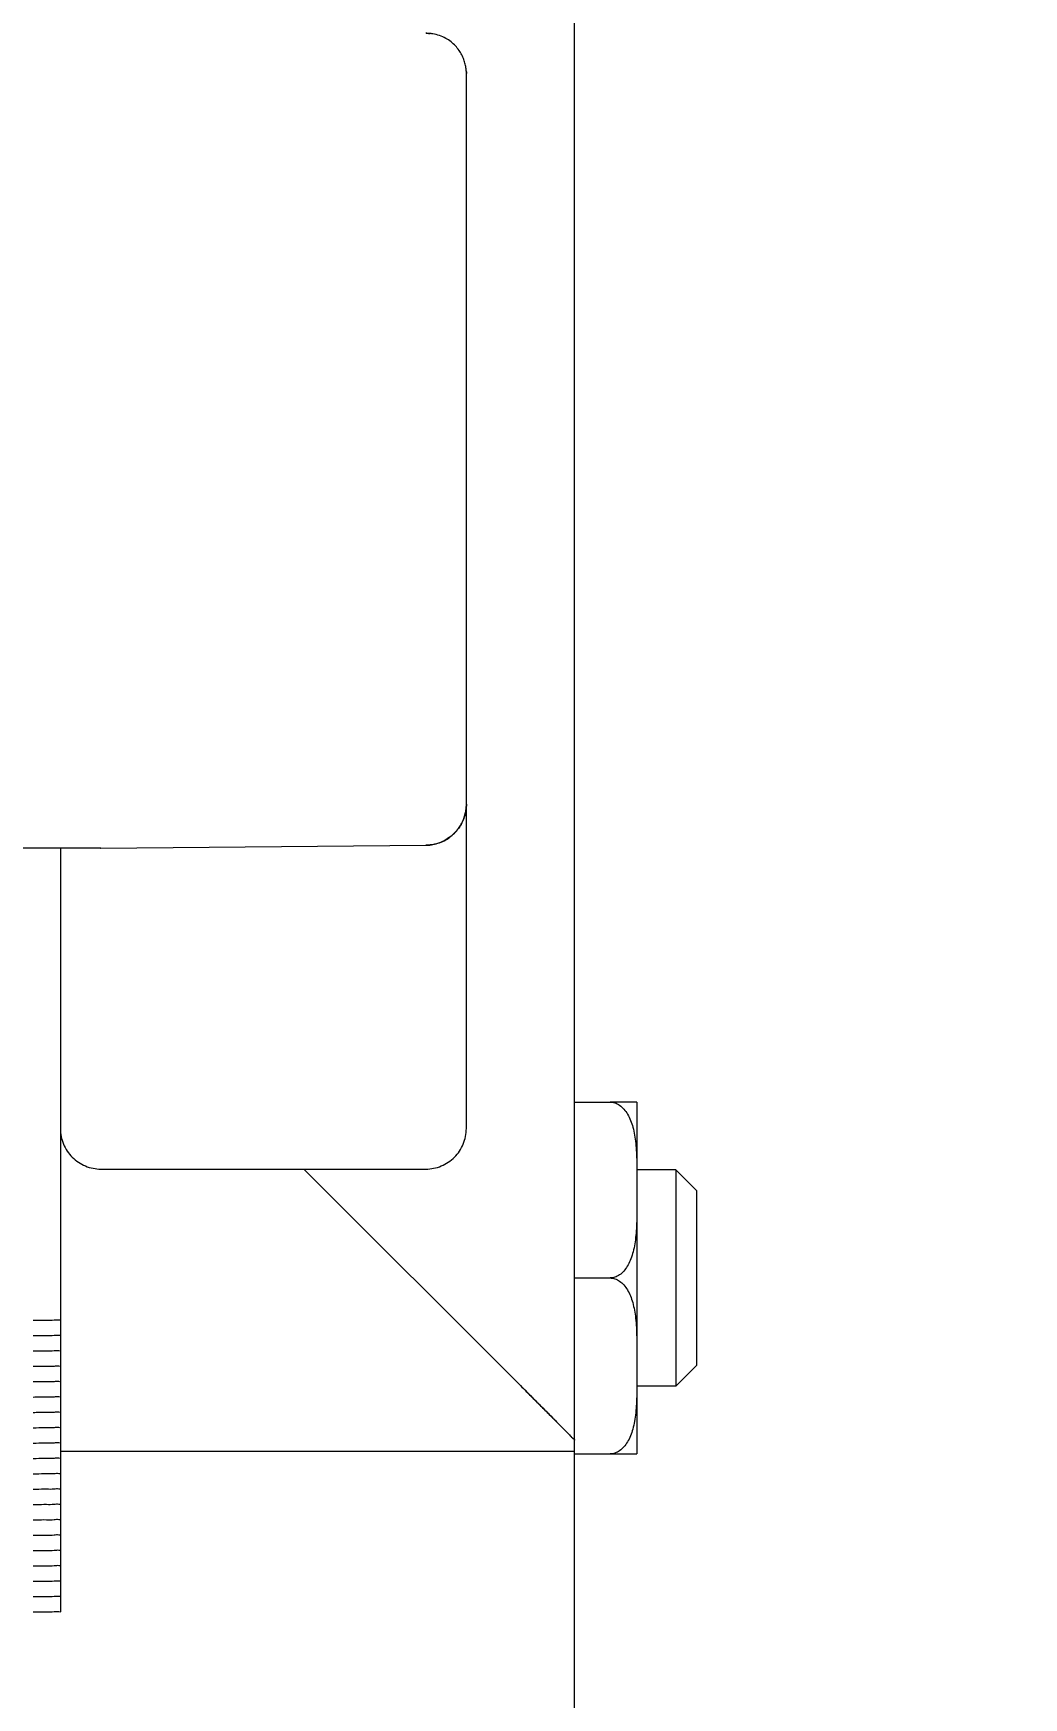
# Model space of a CAD drawing. Extents: x -5598 to 26293, y -3808 to 13850.
# Drawn here: x -620.47 to -616.81, y 2216.08 to 2222.23 of the extents above; entities that cross this region are included whole.
import ezdxf

# ---------------------------------------------------------------- set-up
doc = ezdxf.new("R2010")
doc.units = 0
doc.header["$LTSCALE"] = 100
doc.header["$MEASUREMENT"] = 0
doc.layers.add('AK', color=7, linetype='Continuous', lineweight=15)
for name, color, linetype, lineweight, true_color in [('MAKPA ELEKTRIK', 7, 'Continuous', 30, 0x93039a), ('MAKPA GAZ', 7, 'Continuous', 30, 0x046a38), ('MAKPA SIHHI', 7, 'Continuous', 30, 0x428a93)]:
    doc.layers.add(name, color=color, linetype=linetype, lineweight=lineweight, true_color=true_color)
doc.layers.add('OLCU DIS', color=7, linetype='Continuous')
doc.styles.add('MAKPA TESISAT', font='arial.ttf', dxfattribs={"height": 10})
doc.styles.add('olcu', font='romans.shx', dxfattribs={"width": 0.5})
doc.dimstyles.new('1-200', dxfattribs={"dimtxt": 40, "dimasz": 2, "dimexe": 0, "dimexo": 0, "dimgap": 10, "dimtad": 1, "dimdec": 4, "dimrnd": 0.1, "dimzin": 9, "dimdsep": 46, "dimtxsty": 'olcu', "dimblk1": 'SOL', "dimblk2": 'SAG', "dimsah": 1, "dimcen": 0, "dimse1": 1, "dimse2": 1, "dimclre": 13, "dimadec": 0, "dimazin": 0, "dimtfac": 1, "dimtdec": 4, "dimtix": 1, "dimtmove": 2, "dimatfit": 2, "dimldrblk": 'SOL', "dimfxl": 0, "dimtolj": 1, "dimarcsym": 0})
doc.dimstyles.new('MAKPA TESISAT DIM', dxfattribs={"dimscale": 0.7, "dimtxt": 12, "dimasz": 6, "dimexe": 4, "dimexo": 0, "dimgap": 8, "dimtad": 2, "dimtih": 1, "dimtoh": 1, "dimdec": 0, "dimrnd": 5, "dimzin": 0, "dimdsep": 46, "dimtxsty": 'MAKPA TESISAT', "dimblk1": 'OBLIQUE', "dimblk2": 'OBLIQUE', "dimsah": 1, "dimcen": 0, "dimdle": 3, "dimclrd": 256, "dimclre": 256, "dimclrt": 256, "dimadec": 0, "dimazin": 0, "dimtfac": 1, "dimtdec": 0, "dimtix": 1, "dimtofl": 0, "dimtmove": 2, "dimatfit": 3, "dimldrblk": 'OBLIQUE', "dimfxl": 0, "dimtvp": 7, "dimtolj": 1, "dimtzin": 0, "dimarcsym": 0})

# ---------------------------------------------------------------- blocks, each defined once
blk = doc.blocks.new('SOL')
at = {"color": 0}
for p, q in [((0, 30), (0, -6.962459165720928)), ((7.581908020783771, 0), (-6.967154622002339, 0))]:
    blk.add_line(p, q, dxfattribs=at)
blk.add_circle((0, 0), 3, dxfattribs=at)
blk = doc.blocks.new('SAG')
at = {"color": 0}
for p, q in [((0, -30), (0, 6.962459165720928)), ((7.581908020783771, 0), (-6.967154622002339, 0))]:
    blk.add_line(p, q, dxfattribs=at)
blk.add_circle((0, 0), 3, dxfattribs=at)
blk = doc.blocks.new('*D332')
at = {"layer": 'OLCU DIS', "color": 0, "lineweight": -2, "transparency": 16777216}
blk.add_line((21268, -934.9999999999671), (-2967.999999241584, -934.9999999999671), dxfattribs=at)
at = {"layer": 'OLCU DIS', "color": 0, "lineweight": -2, "transparency": 16777216, "xscale": 2, "yscale": 2, "zscale": 2, "rotation": 180}
blk.add_blockref('SAG', (-2969.999999241584, -934.9999999999671), dxfattribs=at)
at = {"layer": 'OLCU DIS', "color": 0, "lineweight": -2, "transparency": 16777216, "xscale": 2, "yscale": 2, "zscale": 2}
blk.add_blockref('SOL', (21270, -934.9999999999671), dxfattribs=at)
at = {"layer": 'OLCU DIS', "color": 0, "transparency": 16777216, "insert": (9295.637683253217, -904.9999999999671), "char_height": 40, "attachment_point": 5, "style": 'olcu'}
blk.add_mtext('\\A1;24240', dxfattribs=at)
blk = doc.blocks.new('OVEN TROLLEY')
at = {"layer": 'AK'}
for p, q in [((-8.1855e-12, -7.572902669303629), (-7.7307e-12, -74.59823857072041)), ((1.900223840345914, -14.91206985566532), (1.900223840345914, -12.09054497022885)), ((-0.230027096458798, -13.97365665781547), (-0.230027096458798, -12.67350350389029)), ((-8.1855e-12, -12.67350350389029), (-0.230027096458798, -12.67350350389029)), ((1.900223840345914, -12.68402002697121), (0.0001226619506269, -12.68402002697121)), ((-0.4500530148238795, -13.00024199265761), (-0.3733439787370116, -12.92353295657085)), ((-0.3733439787370116, -13.72362720513479), (-0.3733439787370116, -12.92353295657085)), ((-0.3733439787370116, -12.92353295657085), (-0.230027096458798, -12.92353295657085)), ((1.000117810702704, -13.72599967772839), (0.2000235621389947, -12.92593589426246)), ((-0.4500530148238795, -13.64691816904815), (-0.4500530148238795, -13.00024199265761)), ((-8.1855e-12, -13.32358008084122), (-0.1309797885091939, -13.32358008084122)), ((-0.4500530148238795, -13.64691816904815), (-0.3733439787370116, -13.72362720513479)), ((-0.3733439787370116, -13.72362720513479), (-0.230027096458798, -13.7236272051349)), ((1.750206168744623, -13.72599967772839), (0.5500647958870104, -13.72599967772839)), ((0.4000471242857202, -13.87601163702788), (0.4000471242857202, -17.77408500722379)), ((-0.230027096458798, -13.97365665781547), (-0.1310031778839402, -13.97365665781547)), ((-8.1855e-12, -13.97366198581881), (-0.130015315379751, -13.97366471275461)), ((1.750206168744623, -14.91207556783922), (0.5500647958870104, -14.92254864416316)), ((1.750206168744623, -14.91207556783922), (5.200612615669339, -14.91206985566532))]:
    blk.add_line(p, q, dxfattribs=at)
for points, start_tangent, end_tangent in [([(1.900223840345914, -12.09054497022885), (1.906033898253553, -12.09000202388267)], (0, 0.0046677476), (0.0064656572, -0.0012799834)), ([(1.906033898253553, -12.09000202388267), (1.923398279343928, -12.08947483916995), (1.951404437380004, -12.08898934536842), (1.989501993769408, -12.08855441325579), (2.000173123417425, -12.08839238864607)], (0.1044117261000001, -0.0206700224999998), (0.07509559980000001, 0.0008797376000001)), ([(1.900223840345914, -12.14727413348157), (1.906033898253553, -12.14673118704229)], (0, 0.0046677476), (0.0064656572, -0.0012799834)), ([(1.906033898253553, -12.14673118704229), (1.923398279343928, -12.14620400242279), (1.951404437380004, -12.14571850862126), (1.989501993769408, -12.14528357650852), (2.000173123417425, -12.1451215519221)], (0.1044117261000001, -0.0206700224999998), (0.07509559980000001, 0.0008797376000001)), ([(1.900223840345914, -12.2040032967576), (1.906033898253553, -12.20346035029502)], (0, 0.0046677476), (0.0064656572, -0.0012799834)), ([(1.906033898253553, -12.20346035029502), (1.923398279343928, -12.20293316569882), (1.951404437380004, -12.20244767189729), (1.989501993769408, -12.20201273978455), (2.000173123417425, -12.20185071519813)], (0.1044117261000001, -0.0206700224999998), (0.07509559980000001, 0.0008797376000001)), ([(1.900223840345914, -12.26073246003364), (1.906033898253553, -12.26018951357105)], (0, 0.0046677476), (0.0064656572, -0.0012799834)), ([(1.906033898253553, -12.26018951357105), (1.923398279343928, -12.25966232897485), (1.951404437380004, -12.25917683515001), (1.989501993769408, -12.25874190303727), (2.000173123417425, -12.25857987845086)], (0.1044117261000001, -0.0206700224999998), (0.07509559980000001, 0.0008797376000001)), ([(1.900223840345914, -12.31746162316994), (1.906033898253553, -12.31691867682389)], (0, 0.0046677476), (0.0064656572, -0.0012799834)), ([(1.906033898253553, -12.31691867682389), (1.923398279343928, -12.31639149225088), (1.951404437380004, -12.31590599842604), (1.989501993769408, -12.31547106631331), (2.000173123417425, -12.31530904172689)], (0.1044117261000001, -0.0206700224999998), (0.07509559980000001, 0.0008797376000001)), ([(1.900223840345914, -12.37419078644598), (1.906033898253553, -12.37364784009992)], (0, 0.0046677476), (0.0064656572, -0.0012799834)), ([(1.906033898253553, -12.37364784009992), (1.923398279343928, -12.37312065550361), (1.951404437380004, -12.37263516167877), (1.989501993769408, -12.37220022956603), (2.000173123417425, -12.37203820497962)], (0.1044117261000001, -0.0206700224999998), (0.07509559980000001, 0.0008797376000001)), ([(1.900223840345914, -12.43091994969869), (1.906033898253553, -12.43037700337595)], (0, 0.0046677476), (0.0064656572, -0.0012799834)), ([(1.906033898253553, -12.43037700337595), (1.923398279343928, -12.42984981877964), (1.951404437380004, -12.4293643249548), (1.989501993769408, -12.42892939270246), (2.000173123417425, -12.42876736813923)], (0.1044117261000001, -0.0206700224999998), (0.07509559980000001, 0.0008797376000001)), ([(1.900223840345914, -12.48764911297485), (1.906033898253553, -12.48710616662868)], (0, 0.0046677476), (0.0064656572, -0.0012799834)), ([(1.900223840345914, -12.54437827622746), (1.906033898253553, -12.54383532990471)], (0, 0.0046677476), (0.0064656572, -0.0012799834)), ([(1.906033898253553, -12.48710616662868), (1.923398279343928, -12.48657898203237), (1.951404437380004, -12.48609348820753), (1.989501993769408, -12.48565855597849), (2.000173123417425, -12.48549653139207)], (0.1044117261000001, -0.0206700224999998), (0.07509559980000001, 0.0008797376000001)), ([(1.906033898253553, -12.54383532990471), (1.923398279343928, -12.5433081453084), (1.951404437380004, -12.54282265148356), (1.989501993769408, -12.54238771923121), (2.000173123417425, -12.5422256946681)], (0.1044117261000001, -0.0206700224999998), (0.07509559980000001, 0.0008797376000001)), ([(1.900223840345914, -12.60110743950349), (1.906033898253553, -12.60056449315743)], (0, 0.0046677476), (0.0064656572, -0.0012799834)), ([(1.906033898253553, -12.60056449315743), (1.923398279343928, -12.60003730856112), (1.951404437380004, -12.59955181461998), (1.989501993769408, -12.59911688250724), (2.000173123417425, -12.59895485792071)], (0.1044117261000001, -0.0206700224999998), (0.07509559980000001, 0.0008797376000001)), ([(1.900223840345914, -12.65783660275633), (1.906033898253553, -12.65729365643347)], (0, 0.0046677476), (0.0064656572, -0.0012799834)), ([(1.906033898253553, -12.65729365643347), (1.923398279343928, -12.65676647169755), (1.951404437380004, -12.65628097787271), (1.989501993769408, -12.65584604575997), (2.000173123417425, -12.65568402119675)], (0.1044117261000001, -0.0206700224999998), (0.07509559980000001, 0.0008797376000001)), ([(-0.230027096458798, -12.97516736382386), (-0.2299592507151829, -12.93411198599506), (-0.2294976795988077, -12.89531674940372), (-0.2281819682298192, -12.85895965191298), (-0.2255514493640476, -12.82511959105034), (-0.2211891460078732, -12.79377102764556), (-0.2147973670821557, -12.76523496768209), (-0.2061999942025068, -12.7398315438885), (-0.1952441616531359, -12.71774518218592), (-0.1819188204558486, -12.69944123864411), (-0.1663411804670432, -12.68549326400966), (-0.1490538659468257, -12.67667472307812), (-0.131002884470945, -12.67350755626103)], (-5e-16, 0.2750291751), (0.2750173737999999, 0.0025478024000005)), ([(0.2000235621389947, -12.92593589426246), (0.1617734795354409, -12.88765505588389), (0.1257427699665641, -12.85153310695898), (0.0936412927730999, -12.81929033187919), (0.0664674101549281, -12.79193872442704), (0.0444868177678473, -12.769757083885), (0.0274828961387357, -12.7525393118035), (0.0149946199417173, -12.73983157026816), (0.0065103443957923, -12.73112624142084), (-8.1855e-12, -12.72417444415623)], (-0.1607026314000003, 0.1606965122999997), (-4e-16, 0.2272635139999999)), ([(0.2000235621389947, -12.92593589426246), (0.1576298200561723, -12.88350411154101), (0.1182255310973232, -12.8439883509767), (0.0840143511341012, -12.8096075388953), (0.0560646317471765, -12.78144879852186), (0.0344539520601757, -12.75960647667534), (0.018687496198254, -12.74359791028553), (0.0080728982029541, -12.73273791788381), (-8.1855e-12, -12.72417444727614)], (-0.1607024749000003, 0.1606963557999998), (-4e-16, 0.2272632927)), ([(1.900223840345914, -12.71456576603236), (1.906033898253553, -12.71402281968619)], (0, 0.0046677476), (0.0064656572, -0.0012799834)), ([(1.906033898253553, -12.71402281968619), (1.923398279343928, -12.71349563497358), (1.951404437380004, -12.71301014114874), (1.989501993769408, -12.712575209036), (2.000173123417425, -12.71241318444959)], (0.1044117261000001, -0.0206700224999998), (0.07509559980000001, 0.0008797376000001)), ([(1.900223840345914, -12.77129492928509), (1.906033898253553, -12.7707519828225)], (0, 0.0046677476), (0.0064656572, -0.0012799834)), ([(1.906033898253553, -12.7707519828225), (1.923398279343928, -12.77022479822631), (1.951404437380004, -12.76973930440147), (1.989501993769408, -12.76930437231203), (2.000173123417425, -12.76914234772562)], (0.1044117261000001, -0.0206700224999998), (0.07509559980000001, 0.0008797376000001)), ([(1.900223840345914, -12.82802409256112), (1.906033898253553, -12.82748114609853)], (0, 0.0046677476), (0.0064656572, -0.0012799834)), ([(1.906033898253553, -12.82748114609853), (1.923398279343928, -12.82695396150234), (1.951404437380004, -12.8264684676775), (1.989501993769408, -12.82603353558807), (2.000173123417425, -12.82587151097834)], (0.1044117261000001, -0.0206700224999998), (0.07509559980000001, 0.0008797376000001)), ([(1.900223840345914, -12.88475325581385), (1.906033898253553, -12.88421030935136)], (0, 0.0046677476), (0.0064656572, -0.0012799834)), ([(1.906033898253553, -12.88421030935136), (1.923398279343928, -12.88368312475506), (1.951404437380004, -12.88319763093022), (1.989501993769408, -12.88276269884079), (2.000173123417425, -12.88260067425438)], (0.1044117261000001, -0.0206700224999998), (0.07509559980000001, 0.0008797376000001)), ([(1.900223840345914, -12.94148241908988), (1.906033898253553, -12.9409394726274)], (0, 0.0046677476), (0.0064656572, -0.0012799834)), ([(1.906033898253553, -12.9409394726274), (1.923398279343928, -12.9404122880311), (1.951404437380004, -12.93992679422956), (1.989501993769408, -12.93949186211682), (2.000173123417425, -12.93932983753041)], (0.1044117261000001, -0.0206700224999998), (0.07509559980000001, 0.0008797376000001)), ([(-0.4500530148238795, -13.64691816904815, -85.56364321382883), (-0.4500530148238795, -13.64614842863523, -85.5557927933242), (-0.4500530148238795, -13.64537868808259, -85.54794237281953), (-0.4500530148238795, -13.64460894766966, -85.54009195243992), (-0.4500530148238795, -13.64383920723344, -85.5322415319353), (-0.4500530148238795, -13.6430694666808, -85.52439111143065), (-0.4500530148238795, -13.64268459648588, -85.5204659011783), (-0.4500530148238795, -13.64229972626776, -85.51654069092602), (-0.4500530148238795, -13.64191485604965, -85.51261548067369), (-0.4500530148238795, -13.6417224208941, -85.51065287561002), (-0.4500530148238795, -13.64152998585484, -85.50869027054638), (-0.4500530148238795, -13.64133755067598, -85.50672766535773), (-0.4500530148238795, -13.64114511563673, -85.50476506029406), (-0.4500530148238795, -13.6410488980473, -85.50378375769974), (-0.4500530148238795, -13.64095268045787, -85.50280245510541), (-0.4500530148238795, -13.6409045716864, -85.50231180380817), (-0.4500530148238795, -13.64085646286844, -85.50182115263605), (-0.4500530148238795, -13.64080835421339, -85.50133050133893), (-0.4500530148238795, -13.64078429975779, -85.50108517569032), (-0.4500530148238795, -13.64077227258826, -85.50096251286602), (-0.4500530148238795, -13.64076024541862, -85.50083985004173), (-0.4500530148238795, -13.64072462186448, -85.50072185939281), (-0.4500530148238795, -13.64068899840345, -85.50060386874391), (-0.4500530148238795, -13.6406177515048, -85.50036788744605), (-0.4500530148238795, -13.64047525759088, -85.49989592497538), (-0.4500530148238795, -13.64033276367706, -85.49942396237964), (-0.4500530148238795, -13.64019026978644, -85.49895199990897), (-0.4500530148238795, -13.63990528209831, -85.4980080748426), (-0.4500530148238795, -13.63962029427057, -85.49706414977622), (-0.4500530148238795, -13.63905031875481, -85.49517629976847), (-0.4500530148238795, -13.63848034323894, -85.49328844963571), (-0.4500530148238795, -13.63791036760676, -85.49140059950294), (-0.4500530148238795, -13.63734039206758, -85.4895127493702), (-0.4500530148238795, -13.63620044103595, -85.48573704922971), (-0.4500530148238795, -13.6350604898646, -85.4819613489642), (-0.4500530148238795, -13.63392053871655, -85.47818564882367), (-0.4500530148238795, -13.63164063653676, -85.47063424841764), (-0.4500530148238795, -13.62936073433377, -85.46308284801162), (-0.4500530148238795, -13.62822078332533, -85.45930714787112), (-0.4500530148238795, -13.62708083215409, -85.4555314476056), (-0.4500530148238795, -13.62594088112234, -85.45175574746513), (-0.4500530148238795, -13.62537090560659, -85.44986789733234), (-0.4500530148238795, -13.6248009299743, -85.4479800471996), (-0.4500530148238795, -13.62423095443523, -85.44609219719185), (-0.4500530148238795, -13.62366097894266, -85.4442043470591), (-0.4500530148238795, -13.62337599111492, -85.4432604219927), (-0.4500530148238795, -13.62309100328718, -85.44231649692632), (-0.4500530148238795, -13.62294850951298, -85.44184453445565), (-0.4500530148238795, -13.62280601559905, -85.44137257185997), (-0.4500530148238795, -13.62266352168512, -85.44090060938925), (-0.4500530148238795, -13.62259227478648, -85.44066462809143), (-0.4500530148238795, -13.62255665123234, -85.44054663744248), (-0.4500530148238795, -13.62252102777131, -85.44042864679358), (-0.4500530148238795, -13.62246316495589, -85.44031982259943), (-0.4500530148238795, -13.62240530202405, -85.44021099840529), (-0.4500530148238795, -13.62228957639308, -85.43999335001699), (-0.4500530148238795, -13.62205812487514, -85.43955805311538), (-0.4500530148238795, -13.62182667347372, -85.4391227562138), (-0.4500530148238795, -13.62159522197908, -85.43868745943723), (-0.4500530148238795, -13.62113231905971, -85.43781686563405), (-0.4500530148238795, -13.62066941616353, -85.43694627195588), (-0.4500530148238795, -13.61974361046452, -85.43520508447449), (-0.4500530148238795, -13.61881780467229, -85.43346389699315), (-0.4500530148238795, -13.61789199885675, -85.43172270951179), (-0.4500530148238795, -13.61696619304132, -85.42998152215542), (-0.4500530148238795, -13.61511458143366, -85.42649914719269), (-0.4500530148238795, -13.61326296982588, -85.42301677222997), (-0.4500530148238795, -13.61141135833463, -85.41953439739225), (-0.4500530148238795, -13.60770813511919, -85.41256964759181), (-0.4500530148238795, -13.60400491188045, -85.40560489766638), (-0.4500530148238795, -13.6021533003892, -85.40212252282865), (-0.4500530148238795, -13.60030168878154, -85.39864014786592), (-0.4500530148238795, -13.59845007717376, -85.3951577730282), (-0.4500530148238795, -13.59752427135834, -85.39341658554684), (-0.4500530148238795, -13.5965984655661, -85.39167539806549), (-0.4500530148238795, -13.59567265975056, -85.38993421058413), (-0.4500530148238795, -13.59474685407474, -85.38819302310277), (-0.4500530148238795, -13.59428395115537, -85.38732242942459), (-0.4500530148238795, -13.59382104825931, -85.38645183574643), (-0.4500530148238795, -13.59358959674137, -85.38601653884481), (-0.4500530148238795, -13.59335814536314, -85.38558124194321), (-0.4500530148238795, -13.5931266938453, -85.38514594516664), (-0.4500530148238795, -13.59301096821434, -85.38492829665334), (-0.4500530148238795, -13.5929531052825, -85.38481947245918), (-0.4500530148238795, -13.59289524244377, -85.38471064826504), (-0.4500530148238795, -13.59281578807861, -85.38461357408002), (-0.4500530148238795, -13.59273633385317, -85.38451649989499), (-0.4500530148238795, -13.59257742514603, -85.3843223513999), (-0.4500530148238795, -13.5922596079647, -85.38393405465978), (-0.4500530148238795, -13.59194179076007, -85.38354575791965), (-0.4500530148238795, -13.59162397346222, -85.38315746105451), (-0.4500530148238795, -13.59098833895996, -85.38238086744924), (-0.4500530148238795, -13.59035270445747, -85.38160427396902), (-0.4500530148238795, -13.58908143556914, -85.38005108675848), (-0.4500530148238795, -13.58781016656439, -85.37849789954795), (-0.4500530148238795, -13.58653889755953, -85.37694471246243), (-0.4500530148238795, -13.58526762869451, -85.3753915252519), (-0.4500530148238795, -13.58272509068479, -85.37228515095586), (-0.4500530148238795, -13.58018255281502, -85.36917877665984), (-0.4500530148238795, -13.57764001494513, -85.36607240223879), (-0.4500530148238795, -13.57255493904233, -85.35985965364671), (-0.4500530148238795, -13.56746986316284, -85.35364690492959), (-0.4500530148238795, -13.56492732529295, -85.35054053063355), (-0.4500530148238795, -13.56238478730665, -85.34743415633751), (-0.4500530148238795, -13.55984224941358, -85.34432778204147), (-0.4500530148238795, -13.55857098040871, -85.34277459483093), (-0.4500530148238795, -13.55729971142727, -85.34122140762042), (-0.4500530148238795, -13.55602844253883, -85.3396682205349), (-0.4500530148238795, -13.55475717353397, -85.33811503332437), (-0.4500530148238795, -13.55412153903171, -85.33733843971909), (-0.4500530148238795, -13.55348590452922, -85.33656184623884), (-0.4500530148238795, -13.5531680873479, -85.33617354937367), (-0.4500530148238795, -13.55285027016657, -85.33578525263358), (-0.4500530148238795, -13.55253245284552, -85.33539695576845), (-0.4500530148238795, -13.55237354423161, -85.33520280739839), (-0.4500530148238795, -13.55229408988964, -85.33510573321335), (-0.4500530148238795, -13.55221463566408, -85.33500865902833), (-0.4500530148238795, -13.55211939542789, -85.33493042781294), (-0.4500530148238795, -13.55202415521489, -85.33485219659755), (-0.4500530148238795, -13.55183367478901, -85.33469573416677), (-0.4500530148238795, -13.55145271377409, -85.33438280943022), (-0.4500530148238795, -13.5510717528989, -85.33406988456868), (-0.4500530148238795, -13.55069079202371, -85.33375695983213), (-0.4500530148238795, -13.54992887027333, -85.33313111023404), (-0.4500530148238795, -13.54916694852295, -85.33250526063595), (-0.4500530148238795, -13.54764310490577, -85.33125356131471), (-0.4500530148238795, -13.5461192613817, -85.33000186211856), (-0.4500530148238795, -13.54459541776452, -85.32875016292232), (-0.4500530148238795, -13.54307157426376, -85.32749846372616), (-0.4500530148238795, -13.54002388712251, -85.32499506533374), (-0.4500530148238795, -13.53697619998138, -85.32249166694135), (-0.4500530148238795, -13.53392851286344, -85.31998826842396), (-0.4500530148238795, -13.52783313858094, -85.31498147163916), (-0.4500530148238795, -13.52173776434506, -85.30997467472936), (-0.4500530148238795, -13.51869007718051, -85.30747127633697), (-0.4500530148238795, -13.51564239017898, -85.30496787794459), (-0.4500530148238795, -13.51259470303773, -85.30246447942716), (-0.4500530148238795, -13.51107085942055, -85.30121278023098), (-0.4500530148238795, -13.50954701591979, -85.29996108103478), (-0.4500530148238795, -13.50802317230261, -85.29870938183859), (-0.4500530148238795, -13.50649932880196, -85.29745768264239), (-0.4500530148238795, -13.50573740691175, -85.29683183304427), (-0.4500530148238795, -13.50497548516137, -85.29620598344619), (-0.4500530148238795, -13.50459452428617, -85.29589305858462), (-0.4500530148238795, -13.50421356338779, -85.29558013384812), (-0.4500530148238795, -13.50383260253579, -85.29526720898654), (-0.4500530148238795, -13.50364212210991, -85.29511074655576), (-0.4500530148238795, -13.50354688187372, -85.29503251534038), (-0.4500530148238795, -13.50345164163741, -85.29495428412497), (-0.4500530148238795, -13.50334302011185, -85.29489604176422), (-0.4500530148238795, -13.50323439844658, -85.29483779940347), (-0.4500530148238795, -13.50301715534874, -85.29472131468191), (-0.4500530148238795, -13.50258266903688, -85.29448834511383), (-0.4500530148238795, -13.50214818274833, -85.29425537567079), (-0.4500530148238795, -13.50171369643658, -85.29402240610271), (-0.4500530148238795, -13.50084472381275, -85.29355646709158), (-0.4500530148238795, -13.49997575121233, -85.29309052808044), (-0.4500530148238795, -13.49823780610461, -85.29215865005816), (-0.4500530148238795, -13.49649986088047, -85.29122677203586), (-0.4500530148238795, -13.49476191565634, -85.2902948940136), (-0.4500530148238795, -13.4930239705485, -85.28936301599133), (-0.4500530148238795, -13.48954808012354, -85.2874992599468), (-0.4500530148238795, -13.48607218979157, -85.28563550390224), (-0.4500530148238795, -13.48259629945971, -85.28377174785767), (-0.4500530148238795, -13.47564451867947, -85.28004423564356), (-0.4500530148238795, -13.46869273792254, -85.27631672355444), (-0.4500530148238795, -13.46521684759068, -85.2744529675099), (-0.4500530148238795, -13.46174095725871, -85.27258921146534), (-0.4500530148238795, -13.45826506683375, -85.2707254554208), (-0.4500530148238795, -13.45652712170272, -85.26979357739852), (-0.4500530148238795, -13.45478917650178, -85.26886169937623), (-0.4500530148238795, -13.45305123127764, -85.26792982122898), (-0.4500530148238795, -13.45131328616992, -85.26699794320669), (-0.4500530148238795, -13.4504443135462, -85.26653200419557), (-0.4500530148238795, -13.44957534094578, -85.2660660651844), (-0.4500530148238795, -13.44914085463392, -85.26583309574133), (-0.4500530148238795, -13.44870636834526, -85.26560012617327), (-0.4500530148238795, -13.44827188203339, -85.2653671567302), (-0.4500530148238795, -13.44805463893578, -85.26525067188366), (-0.4500530148238795, -13.44794601738681, -85.26519242952288), (-0.4500530148238795, -13.44783739572165, -85.26513418716212), (-0.4500530148238795, -13.44771953021403, -85.2650981520423), (-0.4500530148238795, -13.44760166470655, -85.26506211692248), (-0.4500530148238795, -13.44736593355196, -85.26499004668284), (-0.4500530148238795, -13.44689447126586, -85.26484590620355), (-0.4500530148238795, -13.44642300897976, -85.26470176572425), (-0.4500530148238795, -13.44595154669377, -85.26455762524498), (-0.4500530148238795, -13.4450086222613, -85.26426934428638), (-0.4500530148238795, -13.44406569780551, -85.2639810633278), (-0.4500530148238795, -13.44217984877764, -85.26340450153567), (-0.4500530148238795, -13.44029399977307, -85.26282793961849), (-0.4500530148238795, -13.43840815074509, -85.2622513777013), (-0.4500530148238795, -13.43652230171722, -85.26167481578416), (-0.4500530148238795, -13.43275060368478, -85.26052169194982), (-0.4500530148238795, -13.42897890562892, -85.2593685681155), (-0.4500530148238795, -13.42520720759649, -85.25821544440618), (-0.4500530148238795, -13.4176638116246, -85.25590919673752), (-0.4500530148238795, -13.41012041553631, -85.25360294906888), (-0.4500530148238795, -13.40634871748045, -85.25244982535953), (-0.4500530148238795, -13.40257701944802, -85.2512967015252), (-0.4500530148238795, -13.39880532150857, -85.25014357769088), (-0.4500530148238795, -13.39691947250389, -85.2495670157737), (-0.4500530148238795, -13.39503362347602, -85.24899045385655), (-0.4500530148238795, -13.39314777444815, -85.24841389193938), (-0.4500530148238795, -13.39126192542028, -85.24783733014722), (-0.4500530148238795, -13.39031900087138, -85.24754904918865), (-0.4500530148238795, -13.38937607641571, -85.24726076823005), (-0.4500530148238795, -13.38890461412961, -85.24711662775077), (-0.4500530148238795, -13.38843315184351, -85.24697248727148), (-0.4500530148238795, -13.38796168967383, -85.2468283467922), (-0.4500530148238795, -13.38772595854243, -85.24675627655255), (-0.4500530148238795, -13.38760809289533, -85.24672024143271), (-0.4500530148238795, -13.38749022738784, -85.24668420631289), (-0.4500530148238795, -13.38736540294485, -85.24667174709523), (-0.4500530148238795, -13.38724057836225, -85.24665928800258), (-0.4500530148238795, -13.38699092933677, -85.2466343696923), (-0.4500530148238795, -13.38649163140223, -85.24658453319671), (-0.4500530148238795, -13.38599233332798, -85.24653469657613), (-0.4500530148238795, -13.3854930352536, -85.24648485995554), (-0.4500530148238795, -13.38449443924469, -85.24638518683935), (-0.4500530148238795, -13.38349584323589, -85.24628551372321), (-0.4500530148238795, -13.38149865110176, -85.24608616749082), (-0.4500530148238795, -13.37950145908394, -85.24588682113344), (-0.4500530148238795, -13.37750426697312, -85.24568747490112), (-0.4500530148238795, -13.3755070749321, -85.24548812866874), (-0.4500530148238795, -13.37151269080345, -85.24508943607901), (-0.4500530148238795, -13.36751830662842, -85.24469074361429), (-0.4500530148238795, -13.36352392249978, -85.24429205102459), (-0.4500530148238795, -13.35553515407957, -85.24349466597016), (-0.4500530148238795, -13.34754638575248, -85.24269728091573), (-0.4500530148238795, -13.34355200160064, -85.24229858832604), (-0.4500530148238795, -13.33955761744869, -85.24189989573627), (-0.4500530148238795, -13.33556323332016, -85.24150120327158), (-0.4500530148238795, -13.33356604127914, -85.2413018569142), (-0.4500530148238795, -13.33156884914501, -85.24110251068184), (-0.4500530148238795, -13.32957165701089, -85.24090316444948), (-0.4500530148238795, -13.32757446501637, -85.24070381809213), (-0.4500530148238795, -13.32657586900757, -85.24060414497596), (-0.4500530148238795, -13.32557727285893, -85.24050447185977), (-0.4500530148238795, -13.32507797492439, -85.2404546353642), (-0.4500530148238795, -13.32457867685014, -85.24040479874361), (-0.4500530148238795, -13.32407937879907, -85.24035496212296), (-0.4500530148238795, -13.32382972989001, -85.24033004393769), (-0.4500530148238795, -13.32370490530741, -85.24031758472006), (-0.4500530148238795, -13.32358008084122, -85.24030512562742), (-0.4500530148238795, -13.32345741802135, -85.24031715279419), (-0.4500530148238795, -13.32333475520136, -85.24032917996095), (-0.4500530148238795, -13.3230894295616, -85.24035323441949), (-0.4500530148238795, -13.32259877825856, -85.24040134321154), (-0.4500530148238795, -13.32210812695564, -85.24044945187858), (-0.4500530148238795, -13.32161747567591, -85.24049756067065), (-0.4500530148238795, -13.32063617320966, -85.24059377825479), (-0.4500530148238795, -13.3196548706037, -85.24068999583892), (-0.4500530148238795, -13.3176922655316, -85.24088243088215), (-0.4500530148238795, -13.31572966036617, -85.24107486605038), (-0.4500530148238795, -13.31376705529396, -85.24126730121867), (-0.4500530148238795, -13.31180445008215, -85.2414597362619), (-0.4500530148238795, -13.30787923984462, -85.24184460647338), (-0.4500530148238795, -13.3039540295839, -85.24222947668487), (-0.4500530148238795, -13.30002881946279, -85.24261434702137), (-0.4500530148238795, -13.29217839896455, -85.24338408744434), (-0.4500530148238795, -13.28432797846619, -85.24415382786735), (-0.4500530148238795, -13.28040276820536, -85.24453869807883), (-0.4500530148238795, -13.27647755794464, -85.2449235682903), (-0.4500530148238795, -13.27255234770712, -85.24530843862681), (-0.4500530148238795, -13.27058974263491, -85.24550087367007), (-0.4500530148238795, -13.26862713758601, -85.24569330883831), (-0.4500530148238795, -13.26666453237408, -85.24588574388154), (-0.4500530148238795, -13.26470192730198, -85.2460781790498), (-0.4500530148238795, -13.26372062474252, -85.24617439663392), (-0.4500530148238795, -13.26273932213666, -85.24627061409302), (-0.4500530148238795, -13.26224867083363, -85.2463187228851), (-0.4500530148238795, -13.26175801967042, -85.24636683167716), (-0.4500530148238795, -13.2612673683675, -85.24641494046924), (-0.4500530148238795, -13.26102204272763, -85.24643899492777), (-0.4500530148238795, -13.26089937988433, -85.24645102209452), (-0.4500530148238795, -13.26077671706446, -85.2464630492613), (-0.4500530148238795, -13.2606587264338, -85.24649867270763), (-0.4500530148238795, -13.26054073575653, -85.24653429615395), (-0.4500530148238795, -13.26030475447192, -85.24660554317163), (-0.4500530148238795, -13.25983279199579, -85.24674803708196), (-0.4500530148238795, -13.25936082954285, -85.24689053086728), (-0.4500530148238795, -13.25888886692701, -85.24703302477758), (-0.4500530148238795, -13.25794494188164, -85.24731801259827), (-0.4500530148238795, -13.25700101678956, -85.24760300041892), (-0.4500530148238795, -13.25511316679183, -85.24817297593523), (-0.4500530148238795, -13.25322531665449, -85.24874295145156), (-0.4500530148238795, -13.25133746651704, -85.24931292696786), (-0.4500530148238795, -13.2494496164029, -85.24988290260919), (-0.4500530148238795, -13.24567391626772, -85.2510228536418), (-0.4500530148238795, -13.24189821610935, -85.25216280479944), (-0.4500530148238795, -13.23812251585764, -85.25330275583204), (-0.4500530148238795, -13.23057111544767, -85.2555826580223), (-0.4500530148238795, -13.22301971503771, -85.25786256021254), (-0.4500530148238795, -13.21924401487922, -85.25900251137016), (-0.4500530148238795, -13.21546831462763, -85.26014246240277), (-0.4500530148238795, -13.21169261449245, -85.26128241356041), (-0.4500530148238795, -13.20980476435511, -85.26185238907672), (-0.4500530148238795, -13.20791691421766, -85.26242236459302), (-0.4500530148238795, -13.20602906421993, -85.26299234023435), (-0.4500530148238795, -13.20414121408248, -85.26356231575066), (-0.4500530148238795, -13.20319728903712, -85.26384730357132), (-0.4500530148238795, -13.20225336394514, -85.26413229126696), (-0.4500530148238795, -13.20178140146891, -85.26427478517729), (-0.4500530148238795, -13.20130943889967, -85.26441727908764), (-0.4500530148238795, -13.20083747642343, -85.26455977299796), (-0.4500530148238795, -13.20060149511562, -85.26463101989063), (-0.4500530148238795, -13.20048350448496, -85.26466664333694), (-0.4500530148238795, -13.20036551380758, -85.26470226678329), (-0.4500530148238795, -13.20025668962626, -85.26476012972437), (-0.4500530148238795, -13.20014786544493, -85.2648179925404), (-0.4500530148238795, -13.19993021705886, -85.26493371829753), (-0.4500530148238795, -13.19949492012392, -85.26516516968677), (-0.4500530148238795, -13.19905962323537, -85.26539662120105), (-0.4500530148238795, -13.19862432646334, -85.26562807259026), (-0.4500530148238795, -13.19775373266316, -85.26609097549377), (-0.4500530148238795, -13.19688313897927, -85.26655387839722), (-0.4500530148238795, -13.19514195149531, -85.26747968420426), (-0.4500530148238795, -13.19340076401136, -85.2684054900112), (-0.4500530148238795, -13.19165957655059, -85.26933129581823), (-0.4500530148238795, -13.18991838918305, -85.27025710162519), (-0.4500530148238795, -13.18643601421502, -85.27210871323918), (-0.4500530148238795, -13.18295363924699, -85.27396032472812), (-0.4500530148238795, -13.17947126441868, -85.2758119363421), (-0.4500530148238795, -13.17250651462234, -85.27951515957007), (-0.4500530148238795, -13.16554176470958, -85.283218382673), (-0.4500530148238795, -13.16205938985808, -85.28506999428699), (-0.4500530148238795, -13.15857701489006, -85.28692160590096), (-0.4500530148238795, -13.15509464006175, -85.28877321738992), (-0.4500530148238795, -13.15335345255448, -85.28969902319693), (-0.4500530148238795, -13.15161226509372, -85.29062482900389), (-0.4500530148238795, -13.14987107760976, -85.29155063481089), (-0.4500530148238795, -13.1481298901258, -85.29247644061788), (-0.4500530148238795, -13.14725929644191, -85.29293934352138), (-0.4500530148238795, -13.14638870275814, -85.29340224642488), (-0.4500530148238795, -13.1459534058697, -85.29363369781412), (-0.4500530148238795, -13.14551810898126, -85.29386514932835), (-0.4500530148238795, -13.14508281218582, -85.2940966007176), (-0.4500530148238795, -13.14486516368345, -85.29421232647474), (-0.4500530148238795, -13.14475633950201, -85.29427018929078), (-0.4500530148238795, -13.14464751529738, -85.29432805223185), (-0.4500530148238795, -13.14455044110082, -85.29440750646631), (-0.4500530148238795, -13.14445336692734, -85.29448696082578), (-0.4500530148238795, -13.14425921844088, -85.2946458694197), (-0.4500530148238795, -13.14387092167749, -85.29496368673254), (-0.4500530148238795, -13.1434826249374, -85.29528150392044), (-0.4500530148238795, -13.14309432808079, -85.29559932110828), (-0.4500530148238795, -13.14231773448409, -85.29623495560904), (-0.4500530148238795, -13.14154114100381, -85.29687059010973), (-0.4500530148238795, -13.13998795378722, -85.29814185911118), (-0.4500530148238795, -13.13843476657064, -85.29941312811266), (-0.4500530148238795, -13.13688157949366, -85.30068439698911), (-0.4500530148238795, -13.13532839227696, -85.30195566599058), (-0.4500530148238795, -13.13222201798339, -85.30449820386846), (-0.4500530148238795, -13.12911564368994, -85.3070407418714), (-0.4500530148238795, -13.12600926925665, -85.30958327974928), (-0.4500530148238795, -13.11979652066952, -85.31466835563006), (-0.4500530148238795, -13.11358377194267, -85.3197534315109), (-0.4500530148238795, -13.1104773976491, -85.3222959693888), (-0.4500530148238795, -13.10737102335554, -85.32483850726669), (-0.4500530148238795, -13.10426464906197, -85.32738104526962), (-0.4500530148238795, -13.10271146184539, -85.32865231414605), (-0.4500530148238795, -13.10115827465199, -85.32992358314749), (-0.4500530148238795, -13.09960508755171, -85.33119485214898), (-0.4500530148238795, -13.09805190033512, -85.33246612115043), (-0.4500530148238795, -13.09727530676173, -85.33310175552614), (-0.4500530148238795, -13.09649871328145, -85.3337373900269), (-0.4500530148238795, -13.09611041640164, -85.33405520733976), (-0.4500530148238795, -13.09572211966156, -85.33437302452758), (-0.4500530148238795, -13.09533382280506, -85.33469084171546), (-0.4500530148238795, -13.09513967441171, -85.33484975043442), (-0.4500530148238795, -13.09504260023823, -85.3349292046689), (-0.4500530148238795, -13.09494552604155, -85.33500865902833), (-0.4500530148238795, -13.09486729482887, -85.33510389924731), (-0.4500530148238795, -13.09478906361619, -85.33519913946631), (-0.4500530148238795, -13.09463260119082, -85.3353896199043), (-0.4500530148238795, -13.0943196764565, -85.33577058078028), (-0.4500530148238795, -13.09400675160577, -85.33615154165628), (-0.4500530148238795, -13.09369382684815, -85.33653250253226), (-0.4500530148238795, -13.09306797726321, -85.33729442440924), (-0.4500530148238795, -13.09244212765475, -85.33805634616121), (-0.4500530148238795, -13.09119042846146, -85.33958018966513), (-0.4500530148238795, -13.08993872915164, -85.34110403329404), (-0.4500530148238795, -13.08868702995823, -85.34262787679802), (-0.4500530148238795, -13.08743533076494, -85.34415172042696), (-0.4500530148238795, -13.08493193237814, -85.34719940755984), (-0.4500530148238795, -13.08242853396803, -85.35024709469273), (-0.4500530148238795, -13.07992513544161, -85.35329478182561), (-0.4500530148238795, -13.07491833866811, -85.35939015596634), (-0.4500530148238795, -13.06991154175489, -85.3654855302321), (-0.4500530148238795, -13.06740814334489, -85.36853321736498), (-0.4500530148238795, -13.06490474495808, -85.37158090449788), (-0.4500530148238795, -13.06240134645486, -85.37462859163077), (-0.4500530148238795, -13.06114964726157, -85.37615243525968), (-0.4500530148238795, -13.05989794806817, -85.37767627876362), (-0.4500530148238795, -13.05864624887476, -85.37920012226755), (-0.4500530148238795, -13.05739454968136, -85.38072396589648), (-0.4500530148238795, -13.05676870007301, -85.38148588764845), (-0.4500530148238795, -13.05614285048796, -85.38224780940044), (-0.4500530148238795, -13.05582992561403, -85.38262877027643), (-0.4500530148238795, -13.05551700087972, -85.38300973127745), (-0.4500530148238795, -13.05520407600568, -85.38339069215338), (-0.4500530148238795, -13.05504761358031, -85.38358117259139), (-0.4500530148238795, -13.05496938236763, -85.38367641281039), (-0.4500530148238795, -13.05489115127125, -85.38377165302937), (-0.4500530148238795, -13.05483290877896, -85.38388027457465), (-0.4500530148238795, -13.05477466642628, -85.38398889611996), (-0.4500530148238795, -13.05465818172092, -85.38420613933548), (-0.4500530148238795, -13.05442521214718, -85.38464062564161), (-0.4500530148238795, -13.05419224268985, -85.3850751119477), (-0.4500530148238795, -13.05395927313952, -85.38550959825379), (-0.4500530148238795, -13.05349333410845, -85.38637857074102), (-0.4500530148238795, -13.0530273951008, -85.38724754335325), (-0.4500530148238795, -13.05209551708538, -85.38898548857767), (-0.4500530148238795, -13.05116363907007, -85.39072343380212), (-0.4500530148238795, -13.05023176103134, -85.39246137890154), (-0.4500530148238795, -13.04929988301592, -85.39419932412596), (-0.4500530148238795, -13.04743612698507, -85.39767521444982), (-0.4500530148238795, -13.04557237093104, -85.40115110489869), (-0.4500530148238795, -13.0437086149002, -85.40462699522256), (-0.4500530148238795, -13.03998110267571, -85.4115787759953), (-0.4500530148238795, -13.03625359059083, -85.41853055664303), (-0.4500530148238795, -13.03438983453679, -85.42200644709186), (-0.4500530148238795, -13.03252607850595, -85.42548233741573), (-0.4500530148238795, -13.03066232245192, -85.42895822773959), (-0.4500530148238795, -13.02973044443649, -85.43069617296402), (-0.4500530148238795, -13.02879856642107, -85.43243411818845), (-0.4500530148238795, -13.02786668838235, -85.43417206328787), (-0.4500530148238795, -13.02693481022731, -85.43591000851231), (-0.4500530148238795, -13.02646887121955, -85.43677898112455), (-0.4500530148238795, -13.02600293221189, -85.43764795373676), (-0.4500530148238795, -13.02576996277787, -85.43808243991784), (-0.4500530148238795, -13.02553699320412, -85.43851692622395), (-0.4500530148238795, -13.02530402374691, -85.43895141253006), (-0.4500530148238795, -13.02518753901825, -85.43916865574562), (-0.4500530148238795, -13.02512929654915, -85.43927727729088), (-0.4500530148238795, -13.02507105419647, -85.43938589883618), (-0.4500530148238795, -13.02503501906756, -85.43950376447037), (-0.4500530148238795, -13.02499898393876, -85.43962162997957), (-0.4500530148238795, -13.02492691370423, -85.43985736112295), (-0.4500530148238795, -13.02478277323541, -85.44032882340969), (-0.4500530148238795, -13.02463863274317, -85.44080028557146), (-0.4500530148238795, -13.02449449227424, -85.4412717478582), (-0.4500530148238795, -13.02420621131318, -85.44221467243173), (-0.4500530148238795, -13.02391793049173, -85.44315759688024), (-0.4500530148238795, -13.0233413685695, -85.44504344590229), (-0.4500530148238795, -13.02276480664727, -85.44692929492432), (-0.4500530148238795, -13.02218824472516, -85.44881514394635), (-0.4500530148238795, -13.02161168282623, -85.45070099296841), (-0.4500530148238795, -13.02045855898177, -85.45447269101244), (-0.4500530148238795, -13.01930543513742, -85.45824438893149), (-0.4500530148238795, -13.01815231143268, -85.46201608697558), (-0.4500530148238795, -13.01584606376718, -85.4695594830637), (-0.4500530148238795, -13.01353981610157, -85.47710287915184), (-0.4500530148238795, -13.01238669237364, -85.48087457707088), (-0.4500530148238795, -13.01123356855248, -85.48464627511497), (-0.4500530148238795, -13.01008044470802, -85.48841797315905), (-0.4500530148238795, -13.00950388278579, -85.49030382218106), (-0.4500530148238795, -13.00892732088687, -85.49218967120308), (-0.4500530148238795, -13.00835075896464, -85.49407552022512), (-0.4500530148238795, -13.00777419718213, -85.49596136924717), (-0.4500530148238795, -13.00748591622107, -85.49690429369566), (-0.4500530148238795, -13.0071976352599, -85.49784721826921), (-0.4500530148238795, -13.00705349479108, -85.49831868043096), (-0.4500530148238795, -13.00690935429884, -85.49879014271771), (-0.4500530148238795, -13.00676521380671, -85.49926160500448), (-0.4500530148238795, -13.0066931435955, -85.49949733614787), (-0.4500530148238795, -13.00665710844339, -85.49961520165702), (-0.4500530148238795, -13.00662107333778, -85.49973306729123), (-0.4500530148238795, -13.00660861412757, -85.49985789174518), (-0.4500530148238795, -13.00659615503389, -85.49998271632411), (-0.4500530148238795, -13.00657123673011, -85.50023236548196), (-0.4500530148238795, -13.00652140021566, -85.50073166367274), (-0.4500530148238795, -13.00647156358468, -85.50123096198848), (-0.4500530148238795, -13.00642172697701, -85.5017302601792), (-0.4500530148238795, -13.00632205385489, -85.50272885668574), (-0.4500530148238795, -13.00622238075596, -85.50372745319224), (-0.4500530148238795, -13.0060230345116, -85.50572464608024), (-0.4500530148238795, -13.00582368829054, -85.5077218390932), (-0.4500530148238795, -13.00562434192989, -85.50971903210623), (-0.4500530148238795, -13.00542499570883, -85.51171622499422), (-0.4500530148238795, -13.0050263031037, -85.5157106108952), (-0.4500530148238795, -13.00462761063829, -85.51970499692123), (-0.4500530148238795, -13.00422891805647, -85.5236993828222), (-0.4500530148238795, -13.00343153300923, -85.53168815462419), (-0.4500530148238795, -13.0026341479388, -85.5396769265512), (-0.4500530148238795, -13.00183676275196, -85.54766569835317), (-0.4500530148238795, -13.00103937770473, -85.55565447015515), (-0.4500530148238795, -13.00024199265761, -85.56364324208215)], (-1e-16, 0.0788121379, 0.8037883616000002), (-1e-16, 0.0816426143, -0.8179538739999997)), ([(-0.1309797885091939, -13.32358008084122), (-0.1487838217603894, -13.32049954809486), (-0.1661946978265405, -13.31169183469615), (-0.1817931722812318, -13.29778289889225), (-0.1951555935861506, -13.27948605670826), (-0.2060585796798477, -13.25759595126146), (-0.2145813496281335, -13.23262493986408), (-0.2209295428087898, -13.20475481298058), (-0.2252984754472891, -13.1743172640563), (-0.2280184255992026, -13.14105045445035), (-0.229441537483126, -13.10428067707687), (-0.2299543525286936, -13.06395884029337), (-0.230027096458798, -13.02191622093096)], (-0.2750117703999999, 0.0045937887999995), (-5e-16, 0.2750501349999999)), ([(1.900223840345914, -12.9982115822263), (1.906033898253553, -12.99766863590344)], (0, 0.0046677476), (0.0064656572, -0.0012799834)), ([(1.906033898253553, -12.99766863590344), (1.923398279343928, -12.99714145128382), (1.951404437380004, -12.99665595748229), (1.989501993769408, -12.99622102536955), (2.000173123417425, -12.99605900078313)], (0.1044117261000001, -0.0206700224999998), (0.07509559980000001, 0.0008797376000001)), ([(1.900223840345914, -13.05494074547892), (1.906033898253553, -13.05439779915616)], (0, 0.0046677476), (0.0064656572, -0.0012799834)), ([(1.906033898253553, -13.05439779915616), (1.923398279343928, -13.05387061455985), (1.951404437380004, -13.05338512075832), (1.989501993769408, -13.05295018864569), (2.000173123417425, -13.05278816405916)], (0.1044117261000001, -0.0206700224999998), (0.07509559980000001, 0.0008797376000001)), ([(1.900223840345914, -13.11166990875495), (1.906033898253553, -13.11112696243219)], (0, 0.0046677476), (0.0064656572, -0.0012799834)), ([(1.906033898253553, -13.11112696243219), (1.923398279343928, -13.11059977781269), (1.951404437380004, -13.11011428401104), (1.989501993769408, -13.109679351782), (2.000173123417425, -13.10951732719559)], (0.1044117261000001, -0.0206700224999998), (0.07509559980000001, 0.0008797376000001)), ([(1.900223840345914, -13.16839907203098), (1.906033898253553, -13.16785612568492)], (0, 0.0046677476), (0.0064656572, -0.0012799834)), ([(1.906033898253553, -13.16785612568492), (1.923398279343928, -13.16732894108872), (1.951404437380004, -13.16684344728708), (1.989501993769408, -13.16640851503473), (2.000173123417425, -13.1662464904482)], (0.1044117261000001, -0.0206700224999998), (0.07509559980000001, 0.0008797376000001)), ([(-0.230027096458798, -13.62524394077479), (-0.229956328865228, -13.5835937615135), (-0.2294571453203389, -13.54355990263866), (-0.2280461888722129, -13.50659368539925), (-0.2253025836857887, -13.472880340193), (-0.2208537791238996, -13.44199056472871), (-0.2143669592414881, -13.41377373087459), (-0.2056793612509864, -13.3886512402795), (-0.1946893583017299, -13.36690355736073), (-0.1814098595141331, -13.34895166404317), (-0.1659278775296116, -13.33528469350426), (-0.1488245524428748, -13.32667420458745), (-0.1309797885091939, -13.32358008084122)], (-5e-16, 0.2750524594), (0.2750140945000001, 0.0045938277000005)), ([(-0.230012101687862, -13.69648286885353), (-0.230027096458798, -13.67199279790509)], (-3.48034e-05, 0.0195897294), (0, 0.0195897582)), ([(-0.130015315379751, -13.97366471275461), (-0.1482397884210513, -13.97075469222625), (-0.1661349032851831, -13.96180970702562), (-0.1821074140452765, -13.94750698496364), (-0.1957013143655786, -13.92864626523806), (-0.2066903112072396, -13.90612133099933), (-0.2151938729184621, -13.88047585902973), (-0.221449530179143, -13.85190860553416), (-0.2256764584767552, -13.82084019613683), (-0.2282163776653761, -13.78756035299739), (-0.2294976559664974, -13.7518445106806), (-0.2299577867925109, -13.71334842470242), (-0.230012101687862, -13.69648286885353)], (-0.2562077724999998, 0.0023346610999996), (-0.0004552005000005, 0.2562180329)), ([(0.5500647958870104, -13.72599967772839), (0.4926555183869823, -13.73741865822819), (0.4439862829203777, -13.76993716330037), (0.4114665395732118, -13.81860454553975), (0.4000471242857202, -13.87601163702788)], (-0.1872831435, -3e-16), (3e-16, -0.1872831435)), ([(1.900223840345914, -13.87601163702788), (1.888804425035232, -13.81860454553975), (1.856284681583018, -13.76993716330037), (1.807615446244653, -13.73741865822819), (1.750206168744623, -13.72599967772839)], (-3e-16, 0.1872831435), (-0.1872831435, -3e-16)), ([(0.4000471242857202, -15.07386971028757), (0.4015368939062684, -15.05276810909856), (0.4061171178159384, -15.03157659868009), (0.4140990141813746, -15.01035703594095), (0.4259565879742695, -14.98937078585152), (0.4421653546778546, -14.96928038437625), (0.4630462180043651, -14.95112369070989), (0.4886511874419739, -14.93623074375796), (0.5182323399967573, -14.92624248388461), (0.5500647958870104, -14.92254864416316)], (-3e-16, 0.1887652087), (0.1887580216999999, 0.0016472036000003)), ([(0.5348510387507304, -14.92345565048742), (0.5239270477009086, -14.92507120129892), (0.4990519319812849, -14.93193318551641), (0.4764633098652669, -14.94248631923699), (0.4568188075595573, -14.95586076233303), (0.4403862367303192, -14.97116969506021), (0.4271366479611062, -14.98764840470392), (0.4168566628977717, -15.00472643644321), (0.4092586257529547, -15.02203299909593), (0.4040612271210195, -15.03936487835608), (0.4010383979220933, -15.05664446897572), (0.4003529447982146, -15.06429410582643)], (-0.168249899, -0.0186152929000003), (-0.0107878921999997, -0.1687737131)), ([(0.5500647958870104, -14.92254864416316), (0.5348510387507304, -14.92345565048742)], (-0.0121841239, -0.0001063252), (-0.0121303374, -0.0013421095)), ([(1.751547638004467, -14.9120698874234), (1.750206168744623, -14.91207556783922)], (-0.0010731802, 2.743e-07), (-0.0010729009, -9.3627e-06)), ([(0.4003529447982146, -15.06429410582643), (0.4000471242857202, -15.07386353093898)], (-0.0004887525, -0.0076464037), (0, -0.0076567628)), ([(0.4000471242857202, -17.77408500722379), (0.4003532167212144, -17.78365791937108)], (0, -0.0076595393), (0.0004895282, -0.0076491495)), ([(0.4003533962336407, -17.78365790838143), (0.4000471242857202, -17.77408500722379)], (-0.0004897484, 0.0076500573), (0, 0.0076586161)), ([(0.4003532167212144, -17.78365791937108), (0.4010371711606239, -17.79128236387623), (0.4040562984218923, -17.80849897008159), (0.4092478724696777, -17.82573180905319), (0.4168388947996391, -17.84290077363846), (0.4271133314855434, -17.85980040723223), (0.4403609823821172, -17.87605416149597), (0.4567947624755109, -17.89108427035398), (0.4764465793887215, -17.90412545396248), (0.4990415021347874, -17.91428994118473), (0.5239243018709204, -17.92072099697543), (0.5368358930727481, -17.92231803497998)], (0.0108365125000003, -0.1693265009), (0.1692774603, -0.0135101103999997)), ([(0.5457133553145468, -17.922762310307), (0.5338701206992483, -17.92205061496941)], (-0.0094832106, 0.0001938164), (-0.0094519206, 0.0009440424)), ([(0.5368358930727481, -17.92231803497998), (0.5457133524387247, -17.92276245070388)], (0.0070911787, -0.0005659501999999999), (0.0071061269, -0.0001448131)), ([(0.5487216620394975, -17.92279349724992), (0.5457133633003651, -17.92276231042342)], (-0.0024058359, 6.937999999999999e-07), (-0.0024066821, 4.91873e-05)), ([(0.5457133604249976, -17.9227624508203), (0.5487675674412458, -17.92279351722686)], (0.0024432745, -4.97904e-05), (0.0024426796, 9.89e-08)), ([(0.5487675674412458, -17.92279351722686), (0.5500647958870104, -17.9227878320613)], (0.0010377842, 4.2e-08), (0.0010375214, 9.054e-06))]:
    blk.add_spline(points, degree=3, dxfattribs=dict(at, start_tangent=start_tangent, end_tangent=end_tangent))
blk = doc.blocks.new('_OBLIQUE')
at = {"color": 0, "linetype": 'ByBlock', "lineweight": -2}
blk.add_line((-0.5, -0.5), (0.5, 0.5), dxfattribs=at)
blk = doc.blocks.new('*D1005')
at = {"layer": 'MAKPA SIHHI', "lineweight": -2, "transparency": 16777216}
for p, q in [((-749.7533808635154, 2197.232070836355), (-749.7533808635153, 2517.767929162604)), ((-610.0000000024922, 2515.667929162604), (-752.5533808635154, 2515.667929162604)), ((-609.9999999999998, 2199.332070836355), (-752.5533808635154, 2199.332070836355))]:
    blk.add_line(p, q, dxfattribs=at)
at = {"layer": 'MAKPA SIHHI', "lineweight": -2, "transparency": 16777216, "xscale": 4.199999999999998, "yscale": 4.199999999999998, "zscale": 4.199999999999998}
for p, rotation in [((-749.7533808635153, 2515.667929162604), 90), ((-749.7533808635154, 2199.332070836355), 270)]:
    blk.add_blockref('_OBLIQUE', p, dxfattribs=dict(at, rotation=rotation))
at = {"layer": 'MAKPA SIHHI', "transparency": 16777216, "insert": (-766.4345541240889, 2357.49999999948), "char_height": 10, "attachment_point": 5, "style": 'MAKPA TESISAT'}
blk.add_mtext('\\A1;315', dxfattribs=at)
blk = doc.blocks.new('*D770')
at = {"layer": 'MAKPA ELEKTRIK', "lineweight": -2, "transparency": 16777216}
for p, q in [((-689.5784831843553, 2197.232070836355), (-689.5784831843553, 2722.767929162604)), ((-610.0000000025401, 2720.667929162604), (-692.3784831843553, 2720.667929162604)), ((-609.9999999999998, 2199.332070836355), (-692.3784831843553, 2199.332070836355))]:
    blk.add_line(p, q, dxfattribs=at)
at = {"layer": 'MAKPA ELEKTRIK', "lineweight": -2, "transparency": 16777216, "xscale": 4.199999999999998, "yscale": 4.199999999999998, "zscale": 4.199999999999998}
for p, rotation in [((-689.5784831843553, 2720.667929162604), 90), ((-689.5784831843553, 2199.332070836355), 270)]:
    blk.add_blockref('_OBLIQUE', p, dxfattribs=dict(at, rotation=rotation))
at = {"layer": 'MAKPA ELEKTRIK', "transparency": 16777216, "insert": (-706.2084968269203, 2459.999999999479), "char_height": 10, "attachment_point": 5, "style": 'MAKPA TESISAT'}
blk.add_mtext('\\A1;520', dxfattribs=at)
blk = doc.blocks.new('*D1068')
at = {"layer": 'MAKPA GAZ', "lineweight": -2, "transparency": 16777216}
for p, q in [((-762.5317205052996, 2199.332070836351), (-762.5317205052996, 2392.035892867825)), ((-609.9999999999998, 2189.999999998954), (-609.9999999999998, 2392.035892867825)), ((-607.8999999999997, 2389.235892867825), (-764.6317205052999, 2389.235892867825))]:
    blk.add_line(p, q, dxfattribs=at)
at = {"layer": 'MAKPA GAZ', "lineweight": -2, "transparency": 16777216, "xscale": 4.199999999999998, "yscale": 4.199999999999998, "zscale": 4.199999999999998, "rotation": 180}
blk.add_blockref('_OBLIQUE', (-762.5317205052996, 2389.235892867825), dxfattribs=at)
at = {"layer": 'MAKPA GAZ', "lineweight": -2, "transparency": 16777216, "xscale": 4.199999999999998, "yscale": 4.199999999999998, "zscale": 4.199999999999998}
blk.add_blockref('_OBLIQUE', (-609.9999999999998, 2389.235892867825), dxfattribs=at)
at = {"layer": 'MAKPA GAZ', "transparency": 16777216, "insert": (-686.2658602526498, 2399.941622745041), "char_height": 10, "attachment_point": 5, "style": 'MAKPA TESISAT'}
blk.add_mtext('\\A1;155', dxfattribs=at)

msp = doc.modelspace()

# ---------------------------------------------------------------- block references
at = {"layer": 'AK', "rotation": 180}
msp.add_blockref('OVEN TROLLEY', (-618.4705610021398, 2204.310057637898), dxfattribs=at)

# ---------------------------------------------------------------- dimensions: what is measured, and where the dimension line sits
at = {"layer": 'MAKPA ELEKTRIK'}
dim = msp.add_linear_dim(base=(-689.5784831843553, 2720.667929162604), p1=(-609.9999999999998, 2199.332070836355), p2=(-610.0000000025401, 2720.667929162604), angle=90, dimstyle='MAKPA TESISAT DIM', override={"dimfxl": 0}, dxfattribs=at)
dim.commit()
dim.dimension.update_dxf_attribs({"geometry": '*D770', "text_midpoint": (-706.2084968269203, 2459.999999999479)})
at = {"layer": 'MAKPA GAZ'}
dim = msp.add_linear_dim(base=(-762.5317205052996, 2389.235892867825), p1=(-609.9999999999998, 2189.999999998954), p2=(-762.5317205052996, 2199.332070836351), dimstyle='MAKPA TESISAT DIM', override={"dimfxl": 0}, dxfattribs=at)
dim.commit()
dim.dimension.update_dxf_attribs({"geometry": '*D1068', "text_midpoint": (-686.2658602526498, 2399.941622745041)})
at = {"layer": 'MAKPA SIHHI'}
dim = msp.add_linear_dim(base=(-749.7533808635153, 2515.667929162604), p1=(-609.9999999999998, 2199.332070836355), p2=(-610.0000000024922, 2515.667929162604), angle=90, dimstyle='MAKPA TESISAT DIM', override={"dimfxl": 0}, dxfattribs=at)
dim.commit()
dim.dimension.update_dxf_attribs({"geometry": '*D1005', "text_midpoint": (-766.4345541240889, 2357.49999999948)})
at = {"layer": 'OLCU DIS', "color": 7}
dim = msp.add_linear_dim(base=(-2969.999999241584, -934.9999999999671), p1=(21270, -634.9999999999673), p2=(-2969.999999241583, 7534.999999997421), dimstyle='1-200', dxfattribs=at)
dim.commit()
dim.dimension.update_dxf_attribs({"geometry": '*D332', "text_midpoint": (9295.637683253217, -904.9999999999671), "dimtype": 160})

doc.saveas('drawing.dxf')
